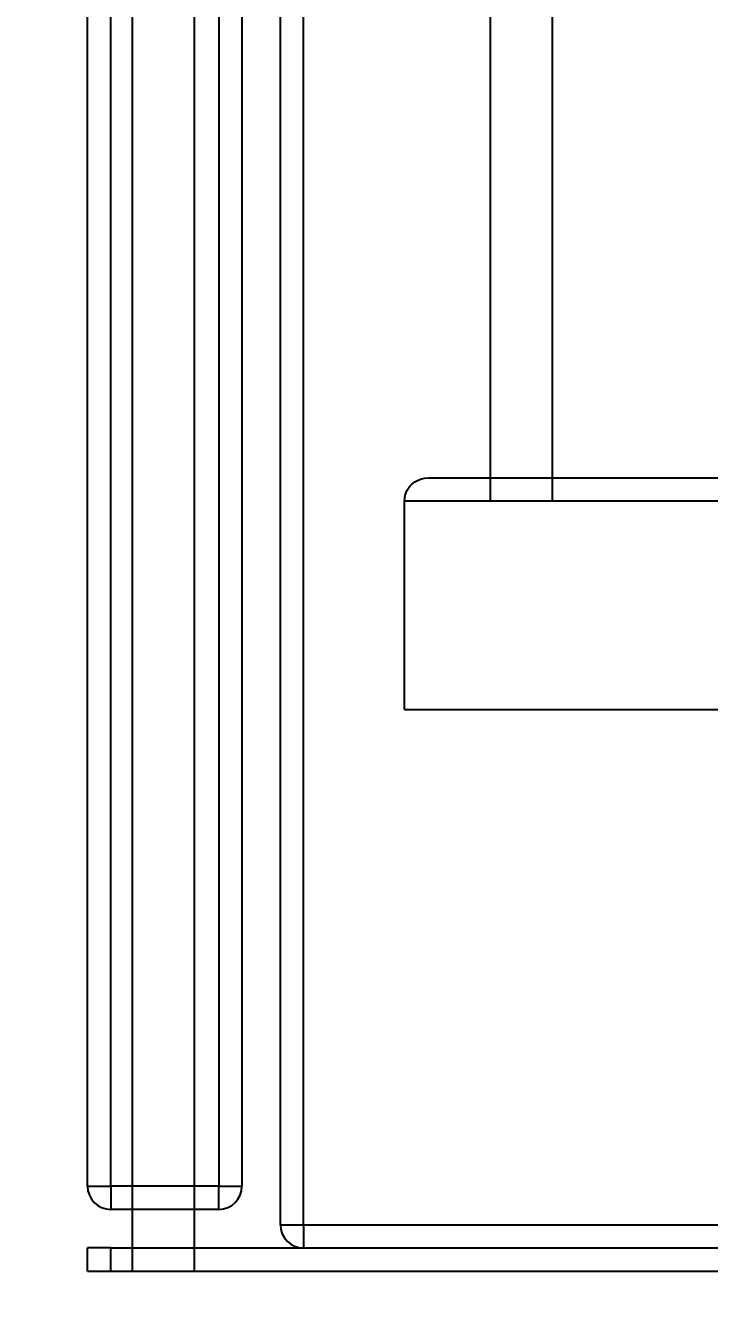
# Model space of a CAD drawing. Header units: millimetres. Extents: x 10366 to 13995, y 24552 to 29685.
# Drawn here: x 11183 to 11271.5, y 27949.3 to 28116 of the extents above; entities that cross this region are included whole.
import ezdxf

# ---------------------------------------------------------------- set-up
doc = ezdxf.new("R2010")
doc.units = ezdxf.units.MM
doc.header["$LTSCALE"] = 3
doc.layers.add('DomyÅ›lny', color=7, linetype='Continuous')
doc.styles.get("Standard").update_dxf_attribs({"font": 'arial.ttf'})
doc.dimstyles.new('MATEUSZ', dxfattribs={"dimtxt": 35, "dimasz": 16, "dimexe": 0.18, "dimexo": 0.0625, "dimgap": 0.09, "dimtad": 0, "dimdec": 0, "dimdsep": 46, "dimtxsty": 'Standard', "dimblk": 'DOT', "dimcen": 0.09, "dimse1": 1, "dimse2": 1, "dimadec": 0, "dimazin": 0, "dimtfac": 1, "dimtdec": 0, "dimtofl": 0, "dimtmove": 0, "dimatfit": 3, "dimfxl": 1, "dimtolj": 1, "dimtzin": 0, "dimlwd": 9, "dimlwe": 9, "dimarcsym": 0})

# ---------------------------------------------------------------- blocks, each defined once
blk = doc.blocks.new('_Dot')
at = {"color": 0, "linetype": 'ByBlock', "lineweight": -2}
blk.add_line((-0.5, 0), (-1, 0), dxfattribs=at)
at = {"color": 0, "linetype": 'ByBlock', "const_width": 0.5}
blk.add_lwpolyline([(-0.25, 0, 1), (0.25, 0, 1)], format="xyb", close=True, dxfattribs=at)
blk = doc.blocks.new('*D13')
at = {"color": 0, "lineweight": 9, "transparency": 16777216}
for p, q in [((11206.96, 27786.56), (11539.42, 27786.56)), ((11948.96, 27786.56), (11616.5, 27786.56))]:
    blk.add_line(p, q, dxfattribs=at)
at = {"layer": 'Defpoints', "color": 0, "transparency": 16777216}
for p in [(11190.96, 27954.71), (11964.96, 27954.71), (11964.96, 27786.56)]:
    blk.add_point(p, dxfattribs=at)
at = {"color": 0, "lineweight": 9, "transparency": 16777216, "xscale": 16, "yscale": 16, "zscale": 16, "rotation": 180}
blk.add_blockref('_Dot', (11190.96, 27786.56), dxfattribs=at)
at = {"color": 0, "lineweight": 9, "transparency": 16777216, "xscale": 16, "yscale": 16, "zscale": 16}
blk.add_blockref('_Dot', (11964.96, 27786.56), dxfattribs=at)
at = {"color": 0, "transparency": 16777216, "insert": (11577.96, 27786.56), "char_height": 35, "attachment_point": 5}
blk.add_mtext('\\A1;774', dxfattribs=at)

msp = doc.modelspace()

# ---------------------------------------------------------------- linework, layer by layer
at = {"layer": 'DomyÅ›lny'}
for p, q in [((11215.96, 27960.71), (11215.96, 28794.45)), ((11218.96, 27960.71), (11218.96, 28794.45)), ((11196.77, 27962.71), (11196.77, 28792.45)), ((11204.77, 28792.45), (11204.77, 27962.71)), ((11190.96, 27965.71), (11190.96, 28789.45)), ((11193.96, 27965.71), (11193.96, 28789.45)), ((11207.96, 28789.45), (11207.96, 27965.71)), ((11210.96, 28789.45), (11210.96, 27965.71)), ((11243.18, 28054.45), (11243.18, 28754.45)), ((11251.18, 28754.45), (11251.18, 28054.45)), ((11235.12, 28057.45), (11918.94, 28057.45)), ((11232.03, 28027.45), (11232.03, 28054.45)), ((11232.03, 28054.45), (11922.03, 28054.45)), ((11232.03, 28027.45), (11922.03, 28027.45)), ((11207.96, 27965.71), (11193.96, 27965.71)), ((11207.96, 27962.71), (11193.96, 27962.71)), ((11196.77, 27957.71), (11196.77, 27962.71)), ((11204.77, 27962.71), (11204.77, 27957.71)), ((11218.96, 27960.71), (11961.96, 27960.71)), ((11190.96, 27954.71), (11190.96, 27957.71)), ((11193.96, 27954.71), (11193.96, 27957.71)), ((11193.96, 27957.71), (11961.96, 27957.71)), ((11196.77, 27954.71), (11196.77, 27957.71)), ((11204.77, 27957.71), (11204.77, 27954.71)), ((11193.96, 27954.71), (11961.96, 27954.71))]:
    msp.add_line(p, q, dxfattribs=at)
for points in [[(11232.03, 28054.45, 0), (11232.05, 28054.82, 0), (11232.13, 28055.19, 0), (11232.23, 28055.53, 0), (11232.38, 28055.83, 0), (11232.55, 28056.11, 0), (11232.73, 28056.36, 0), (11232.94, 28056.58, 0), (11233.16, 28056.77, 0), (11233.38, 28056.93, 0), (11233.62, 28057.07, 0), (11234.1, 28057.29, 0), (11234.61, 28057.41, 0), (11235.12, 28057.45, 0)], [(11190.96, 27965.71, 0), (11190.96, 27965.71, 0), (11190.96, 27965.71, 0), (11190.96, 27965.71, 0), (11190.96, 27965.71, 0), (11190.96, 27965.71, 0), (11190.96, 27965.71, 0), (11190.96, 27965.71, 0), (11190.96, 27965.71, 0), (11190.96, 27965.71, 0), (11190.96, 27965.71, 0), (11190.96, 27965.71, 0), (11190.96, 27965.71, 0), (11190.96, 27965.71, 0), (11190.98, 27965.71, 0), (11191.04, 27965.71, 0), (11191.33, 27965.71, 0), (11193.96, 27965.71, 0)], [(11193.96, 27965.71, 0), (11193.96, 27962.71, 0)], [(11207.96, 27965.71, 0), (11210.96, 27965.71, 0)], [(11207.96, 27962.71, 0), (11207.96, 27962.71, 0), (11207.96, 27962.71, 0), (11207.96, 27962.71, 0), (11207.96, 27962.71, 0), (11207.96, 27962.71, 0), (11207.96, 27962.71, 0), (11207.96, 27962.71, 0), (11207.96, 27962.71, 0), (11207.96, 27962.71, 0), (11207.96, 27962.71, 0), (11207.96, 27962.71, 0), (11207.96, 27962.71, 0), (11207.96, 27962.71, 0), (11207.96, 27962.73, 0), (11207.96, 27962.79, 0), (11207.96, 27963.08, 0), (11207.96, 27965.71, 0)], [(11215.96, 27960.71, 0), (11215.96, 27960.71, 0), (11215.96, 27960.71, 0), (11215.96, 27960.71, 0), (11215.96, 27960.71, 0), (11215.96, 27960.71, 0), (11215.96, 27960.71, 0), (11215.96, 27960.71, 0), (11215.96, 27960.71, 0), (11215.96, 27960.71, 0), (11215.96, 27960.71, 0), (11215.96, 27960.71, 0), (11215.96, 27960.71, 0), (11215.96, 27960.71, 0), (11215.98, 27960.71, 0), (11216.04, 27960.71, 0), (11216.33, 27960.71, 0), (11218.96, 27960.71, 0)], [(11218.96, 27960.71, 0), (11218.96, 27957.71, 0)], [(11193.96, 27957.71, 0), (11190.96, 27957.71, 0)], [(11190.96, 27954.71, 0), (11190.96, 27954.71, 0), (11190.96, 27954.71, 0), (11190.96, 27954.71, 0), (11190.96, 27954.71, 0), (11190.96, 27954.71, 0), (11190.96, 27954.71, 0), (11190.96, 27954.71, 0), (11190.96, 27954.71, 0), (11190.96, 27954.71, 0), (11190.96, 27954.71, 0), (11190.96, 27954.71, 0), (11190.96, 27954.71, 0), (11190.96, 27954.71, 0), (11190.98, 27954.71, 0), (11191.04, 27954.71, 0), (11191.33, 27954.71, 0), (11193.96, 27954.71, 0)]]:
    msp.add_polyline3d(points, dxfattribs=at)
for centre, start, end in [((11193.96, 27965.71), 180, 270), ((11207.96, 27965.71), 270, 0), ((11218.96, 27960.71), 180, 270)]:
    msp.add_arc(centre, 3, start, end, dxfattribs=at)

# ---------------------------------------------------------------- dimensions: what is measured, and where the dimension line sits
dim = msp.add_linear_dim(base=(11964.96, 27786.56), p1=(11190.96, 27954.71), p2=(11964.96, 27954.71), dimstyle='MATEUSZ')
dim.commit()
dim.dimension.update_dxf_attribs({"geometry": '*D13', "text_midpoint": (11577.96, 27786.56)})

doc.saveas('drawing.dxf')
